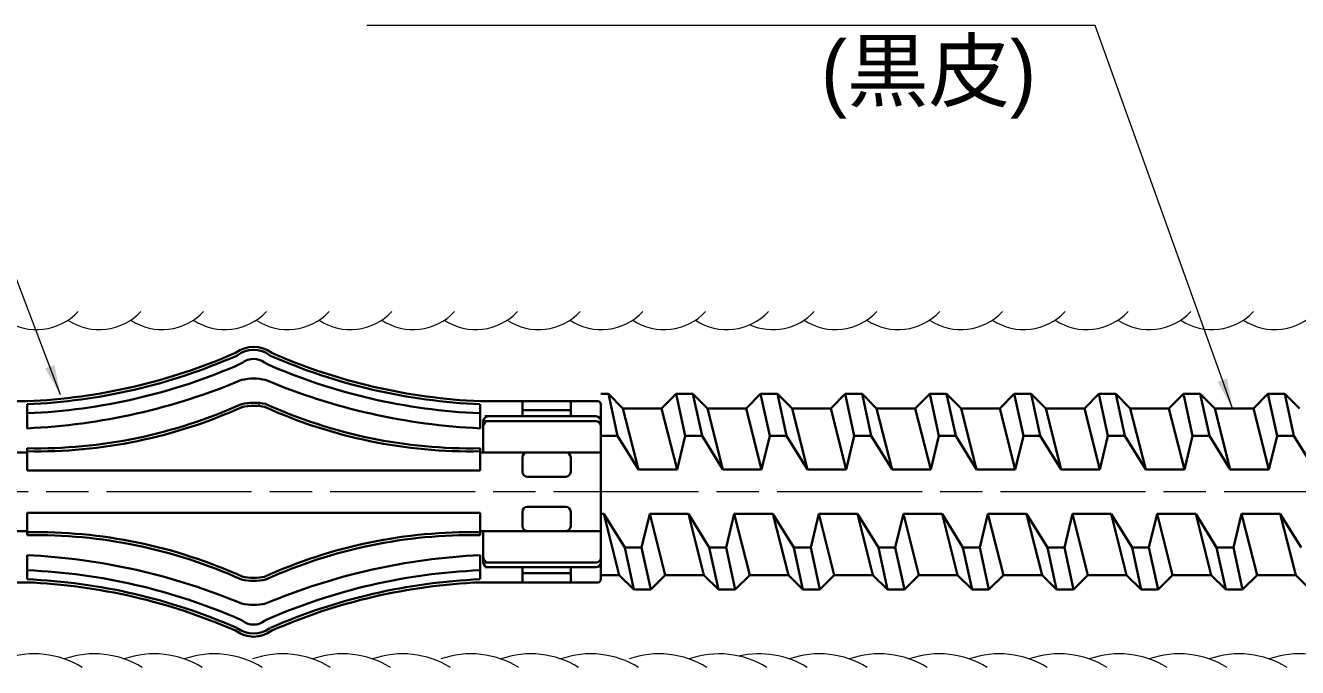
# Model space of a CAD drawing. Units: millimetres at full size, sheet at 1:2; details may follow other scales. Extents: x 212 to 1894, y 2197 to 3385.
# Drawn here: x 1141.7 to 1352.3, y 3028.7 to 3135.1 of the extents above; entities that cross this region are included whole.
import ezdxf
from ezdxf.enums import TextEntityAlignment as Align

# ---------------------------------------------------------------- set-up
doc = ezdxf.new("R2010")
doc.units = ezdxf.units.MM
doc.header["$LTSCALE"] = 2
doc.linetypes.add('CHAIN', pattern=[18.5, 12, -1.5, 3.5, -1.5])
for name, color, linetype, lineweight in [('1 外形線', 7, 'Continuous', 35), ('2 細い実線', 3, 'Continuous', 20), ('4 中心線', 1, 'CHAIN', 18), ('6寸法線', 4, 'Continuous', 13)]:
    doc.layers.add(name, color=color, linetype=linetype, lineweight=lineweight)
doc.styles.add('ＭＳ Ｐゴシック', font='')
doc.styles.get('ＭＳ Ｐゴシック').set_extended_font_data('MS PGothic')

# ---------------------------------------------------------------- blocks, each defined once
blk = doc.blocks.new('filled_arrow')
at = {"color": 0, "linetype": 'Continuous', "lineweight": -2}
blk.add_solid([(7.5, 1.25), (0, 0), (7.5, -1.25)], dxfattribs=at)

msp = doc.modelspace()

# ---------------------------------------------------------------- linework, layer by layer
at = {"layer": '1 外形線'}
for p, q in [((1176.778, 3080.46), (1176.679, 3080.402)), ((1182.277, 3080.402), (1182.178, 3080.46)), ((1177.678, 3079.26), (1177.282, 3079.029)), ((1181.674, 3079.029), (1181.278, 3079.26)), ((1236.978, 3074.06), (1238.228, 3074.06)), ((1238.228, 3074.06), (1239.729, 3067.11)), ((1238.228, 3074.06), (1240.628, 3071.66)), ((1249.428, 3074.06), (1247.028, 3071.66)), ((1249.428, 3074.06), (1250.929, 3067.11)), ((1249.428, 3074.06), (1252.228, 3074.06)), ((1252.228, 3074.06), (1253.729, 3067.11)), ((1252.228, 3074.06), (1254.628, 3071.66)), ((1263.428, 3074.06), (1261.028, 3071.66)), ((1263.428, 3074.06), (1264.929, 3067.11)), ((1263.428, 3074.06), (1266.228, 3074.06)), ((1266.228, 3074.06), (1267.729, 3067.11)), ((1266.228, 3074.06), (1268.628, 3071.66)), ((1277.428, 3074.06), (1275.028, 3071.66)), ((1277.428, 3074.06), (1278.929, 3067.11)), ((1277.428, 3074.06), (1280.228, 3074.06)), ((1280.228, 3074.06), (1281.729, 3067.11)), ((1280.228, 3074.06), (1282.628, 3071.66)), ((1291.428, 3074.06), (1289.028, 3071.66)), ((1291.428, 3074.06), (1292.929, 3067.11)), ((1291.428, 3074.06), (1294.228, 3074.06)), ((1294.228, 3074.06), (1295.729, 3067.11)), ((1294.228, 3074.06), (1296.628, 3071.66)), ((1305.428, 3074.06), (1303.028, 3071.66)), ((1305.428, 3074.06), (1306.929, 3067.11)), ((1305.428, 3074.06), (1308.228, 3074.06)), ((1308.228, 3074.06), (1309.729, 3067.11)), ((1308.228, 3074.06), (1310.628, 3071.66)), ((1319.428, 3074.06), (1317.028, 3071.66)), ((1319.428, 3074.06), (1320.929, 3067.11)), ((1319.428, 3074.06), (1322.228, 3074.06)), ((1322.228, 3074.06), (1323.729, 3067.11)), ((1322.228, 3074.06), (1324.628, 3071.66)), ((1333.428, 3074.06), (1331.028, 3071.66)), ((1333.428, 3074.06), (1334.929, 3067.11)), ((1333.428, 3074.06), (1336.228, 3074.06)), ((1336.228, 3074.06), (1337.729, 3067.11)), ((1336.228, 3074.06), (1338.628, 3071.66)), ((1347.428, 3074.06), (1345.028, 3071.66)), ((1347.428, 3074.06), (1350.228, 3074.06)), ((1347.428, 3074.06), (1348.929, 3067.11)), ((1350.228, 3074.06), (1352.628, 3071.66)), ((1350.228, 3074.06), (1351.729, 3067.11)), ((1141.978, 3072.86), (1122.478, 3072.86)), ((1141.978, 3072.36), (1141.978, 3068.368)), ((1141.978, 3072.36), (1141.978, 3069.56)), ((1216.978, 3072.86), (1236.478, 3072.86)), ((1216.978, 3072.36), (1216.978, 3068.368)), ((1223.978, 3072.86), (1223.978, 3070.36)), ((1223.978, 3071.36), (1231.978, 3071.36)), ((1231.978, 3072.86), (1231.978, 3070.36)), ((1236.978, 3072.36), (1236.978, 3043.36)), ((1240.628, 3071.66), (1243.194, 3061.541)), ((1240.628, 3071.66), (1247.028, 3071.66)), ((1247.028, 3071.66), (1249.594, 3061.541)), ((1254.628, 3071.66), (1257.194, 3061.541)), ((1254.628, 3071.66), (1261.028, 3071.66)), ((1261.028, 3071.66), (1263.594, 3061.541)), ((1268.628, 3071.66), (1271.194, 3061.541)), ((1268.628, 3071.66), (1275.028, 3071.66)), ((1275.028, 3071.66), (1277.594, 3061.541)), ((1282.628, 3071.66), (1285.194, 3061.541)), ((1282.628, 3071.66), (1289.028, 3071.66)), ((1289.028, 3071.66), (1291.594, 3061.541)), ((1296.628, 3071.66), (1299.194, 3061.541)), ((1296.628, 3071.66), (1303.028, 3071.66)), ((1303.028, 3071.66), (1305.594, 3061.541)), ((1310.628, 3071.66), (1313.194, 3061.541)), ((1310.628, 3071.66), (1317.028, 3071.66)), ((1317.028, 3071.66), (1319.594, 3061.541)), ((1324.628, 3071.66), (1327.194, 3061.541)), ((1324.628, 3071.66), (1331.028, 3071.66)), ((1331.028, 3071.66), (1333.594, 3061.541)), ((1338.628, 3071.66), (1341.194, 3061.541)), ((1338.628, 3071.66), (1345.028, 3071.66)), ((1345.028, 3071.66), (1347.594, 3061.541)), ((1142.062, 3070.862), (1141.978, 3070.858)), ((1141.978, 3069.56), (1141.978, 3068.368)), ((1217.516, 3069.56), (1217.516, 3064.36)), ((1217.778, 3070.36), (1236.178, 3070.36)), ((1217.778, 3069.56), (1236.178, 3069.56)), ((1236.978, 3067.11), (1239.729, 3067.11)), ((1239.729, 3067.11), (1243.194, 3061.541)), ((1250.929, 3067.11), (1249.594, 3061.541)), ((1250.929, 3067.11), (1253.729, 3067.11)), ((1253.729, 3067.11), (1257.194, 3061.541)), ((1264.929, 3067.11), (1263.594, 3061.541)), ((1264.929, 3067.11), (1267.729, 3067.11)), ((1267.729, 3067.11), (1271.194, 3061.541)), ((1278.929, 3067.11), (1277.594, 3061.541)), ((1278.929, 3067.11), (1281.729, 3067.11)), ((1281.729, 3067.11), (1285.194, 3061.541)), ((1292.929, 3067.11), (1291.594, 3061.541)), ((1292.929, 3067.11), (1295.729, 3067.11)), ((1295.729, 3067.11), (1299.194, 3061.541)), ((1306.929, 3067.11), (1305.594, 3061.541)), ((1306.929, 3067.11), (1309.729, 3067.11)), ((1309.729, 3067.11), (1313.194, 3061.541)), ((1320.929, 3067.11), (1319.594, 3061.541)), ((1320.929, 3067.11), (1323.729, 3067.11)), ((1323.729, 3067.11), (1327.194, 3061.541)), ((1334.929, 3067.11), (1333.594, 3061.541)), ((1334.929, 3067.11), (1337.729, 3067.11)), ((1337.729, 3067.11), (1341.194, 3061.541)), ((1348.929, 3067.11), (1347.594, 3061.541)), ((1348.929, 3067.11), (1351.729, 3067.11)), ((1351.729, 3067.11), (1355.194, 3061.541)), ((1141.978, 3065.06), (1141.978, 3064.36)), ((1216.978, 3065.06), (1216.978, 3064.36)), ((1141.978, 3064.36), (1121.978, 3064.36)), ((1141.978, 3064.36), (1141.978, 3061.36)), ((1216.978, 3064.36), (1236.978, 3064.36)), ((1216.978, 3064.36), (1216.978, 3061.36)), ((1223.978, 3063.56), (1223.978, 3061.16)), ((1224.778, 3064.36), (1231.178, 3064.36)), ((1231.978, 3063.56), (1231.978, 3061.16)), ((1141.978, 3061.36), (1216.978, 3061.36)), ((1243.194, 3061.541), (1249.594, 3061.541)), ((1257.194, 3061.541), (1263.594, 3061.541)), ((1271.194, 3061.541), (1277.594, 3061.541)), ((1285.194, 3061.541), (1291.594, 3061.541)), ((1299.194, 3061.541), (1305.594, 3061.541)), ((1313.194, 3061.541), (1319.594, 3061.541)), ((1327.194, 3061.541), (1333.594, 3061.541)), ((1341.194, 3061.541), (1347.594, 3061.541)), ((1224.778, 3060.36), (1231.178, 3060.36)), ((1141.978, 3054.36), (1216.978, 3054.36)), ((1141.978, 3054.36), (1141.978, 3050.66)), ((1216.978, 3054.36), (1216.978, 3050.66)), ((1223.978, 3052.16), (1223.978, 3054.56)), ((1224.778, 3055.36), (1231.178, 3055.36)), ((1231.978, 3052.16), (1231.978, 3054.56)), ((1236.978, 3054.179), (1237.461, 3054.179)), ((1240.926, 3048.611), (1237.461, 3054.179)), ((1237.461, 3054.179), (1240.028, 3044.06)), ((1243.726, 3048.611), (1245.061, 3054.179)), ((1245.061, 3054.179), (1247.628, 3044.06)), ((1245.061, 3054.179), (1251.461, 3054.179)), ((1254.926, 3048.611), (1251.461, 3054.179)), ((1251.461, 3054.179), (1254.028, 3044.06)), ((1257.726, 3048.611), (1259.061, 3054.179)), ((1259.061, 3054.179), (1261.628, 3044.06)), ((1259.061, 3054.179), (1265.461, 3054.179)), ((1268.926, 3048.611), (1265.461, 3054.179)), ((1265.461, 3054.179), (1268.028, 3044.06)), ((1271.726, 3048.611), (1273.061, 3054.179)), ((1273.061, 3054.179), (1275.628, 3044.06)), ((1273.061, 3054.179), (1279.461, 3054.179)), ((1282.926, 3048.611), (1279.461, 3054.179)), ((1279.461, 3054.179), (1282.028, 3044.06)), ((1285.726, 3048.611), (1287.061, 3054.179)), ((1287.061, 3054.179), (1289.628, 3044.06)), ((1287.061, 3054.179), (1293.461, 3054.179)), ((1296.926, 3048.611), (1293.461, 3054.179)), ((1293.461, 3054.179), (1296.028, 3044.06)), ((1299.726, 3048.611), (1301.061, 3054.179)), ((1301.061, 3054.179), (1303.628, 3044.06)), ((1301.061, 3054.179), (1307.461, 3054.179)), ((1307.461, 3054.179), (1310.028, 3044.06)), ((1310.926, 3048.611), (1307.461, 3054.179)), ((1313.726, 3048.611), (1315.061, 3054.179)), ((1315.061, 3054.179), (1317.628, 3044.06)), ((1315.061, 3054.179), (1321.461, 3054.179)), ((1324.926, 3048.611), (1321.461, 3054.179)), ((1321.461, 3054.179), (1324.028, 3044.06)), ((1327.726, 3048.611), (1329.061, 3054.179)), ((1329.061, 3054.179), (1331.628, 3044.06)), ((1329.061, 3054.179), (1335.461, 3054.179)), ((1338.926, 3048.611), (1335.461, 3054.179)), ((1335.461, 3054.179), (1338.028, 3044.06)), ((1341.726, 3048.611), (1343.061, 3054.179)), ((1343.061, 3054.179), (1345.628, 3044.06)), ((1343.061, 3054.179), (1349.461, 3054.179)), ((1352.926, 3048.611), (1349.461, 3054.179)), ((1349.461, 3054.179), (1352.028, 3044.06)), ((1141.978, 3051.36), (1121.978, 3051.36)), ((1216.978, 3051.36), (1236.978, 3051.36)), ((1217.516, 3046.16), (1217.516, 3051.36)), ((1224.778, 3051.36), (1231.178, 3051.36)), ((1240.926, 3048.611), (1243.726, 3048.611)), ((1240.926, 3048.611), (1242.428, 3041.66)), ((1243.726, 3048.611), (1245.228, 3041.66)), ((1254.926, 3048.611), (1257.726, 3048.611)), ((1254.926, 3048.611), (1256.428, 3041.66)), ((1257.726, 3048.611), (1259.228, 3041.66)), ((1268.926, 3048.611), (1271.726, 3048.611)), ((1268.926, 3048.611), (1270.428, 3041.66)), ((1271.726, 3048.611), (1273.228, 3041.66)), ((1282.926, 3048.611), (1285.726, 3048.611)), ((1282.926, 3048.611), (1284.428, 3041.66)), ((1285.726, 3048.611), (1287.228, 3041.66)), ((1296.926, 3048.611), (1299.726, 3048.611)), ((1296.926, 3048.611), (1298.428, 3041.66)), ((1299.726, 3048.611), (1301.228, 3041.66)), ((1310.926, 3048.611), (1312.428, 3041.66)), ((1310.926, 3048.611), (1313.726, 3048.611)), ((1313.726, 3048.611), (1315.228, 3041.66)), ((1324.926, 3048.611), (1327.726, 3048.611)), ((1324.926, 3048.611), (1326.428, 3041.66)), ((1327.726, 3048.611), (1329.228, 3041.66)), ((1338.926, 3048.611), (1341.726, 3048.611)), ((1338.926, 3048.611), (1340.428, 3041.66)), ((1341.726, 3048.611), (1343.228, 3041.66)), ((1141.978, 3047.352), (1141.978, 3043.36)), ((1216.978, 3047.352), (1216.978, 3043.36)), ((1217.778, 3046.16), (1236.178, 3046.16)), ((1217.778, 3045.36), (1236.178, 3045.36)), ((1223.978, 3045.36), (1223.978, 3042.86)), ((1223.978, 3044.36), (1231.978, 3044.36)), ((1231.978, 3045.36), (1231.978, 3042.86)), ((1236.978, 3044.06), (1240.028, 3044.06)), ((1242.428, 3041.66), (1240.028, 3044.06)), ((1245.228, 3041.66), (1247.628, 3044.06)), ((1247.628, 3044.06), (1254.028, 3044.06)), ((1256.428, 3041.66), (1254.028, 3044.06)), ((1259.228, 3041.66), (1261.628, 3044.06)), ((1261.628, 3044.06), (1268.028, 3044.06)), ((1270.428, 3041.66), (1268.028, 3044.06)), ((1273.228, 3041.66), (1275.628, 3044.06)), ((1275.628, 3044.06), (1282.028, 3044.06)), ((1284.428, 3041.66), (1282.028, 3044.06)), ((1287.228, 3041.66), (1289.628, 3044.06)), ((1289.628, 3044.06), (1296.028, 3044.06)), ((1298.428, 3041.66), (1296.028, 3044.06)), ((1301.228, 3041.66), (1303.628, 3044.06)), ((1303.628, 3044.06), (1310.028, 3044.06)), ((1312.428, 3041.66), (1310.028, 3044.06)), ((1315.228, 3041.66), (1317.628, 3044.06)), ((1317.628, 3044.06), (1324.028, 3044.06)), ((1326.428, 3041.66), (1324.028, 3044.06)), ((1329.228, 3041.66), (1331.628, 3044.06)), ((1331.628, 3044.06), (1338.028, 3044.06)), ((1340.428, 3041.66), (1338.028, 3044.06)), ((1343.228, 3041.66), (1345.628, 3044.06)), ((1345.628, 3044.06), (1352.028, 3044.06)), ((1354.428, 3041.66), (1352.028, 3044.06)), ((1141.978, 3042.86), (1122.478, 3042.86)), ((1216.978, 3042.86), (1236.478, 3042.86)), ((1242.428, 3041.66), (1245.228, 3041.66)), ((1256.428, 3041.66), (1259.228, 3041.66)), ((1270.428, 3041.66), (1273.228, 3041.66)), ((1284.428, 3041.66), (1287.228, 3041.66)), ((1298.428, 3041.66), (1301.228, 3041.66)), ((1312.428, 3041.66), (1315.228, 3041.66)), ((1326.428, 3041.66), (1329.228, 3041.66)), ((1340.428, 3041.66), (1343.228, 3041.66)), ((1177.678, 3036.46), (1177.282, 3036.691)), ((1181.674, 3036.691), (1181.278, 3036.46))]:
    msp.add_line(p, q, dxfattribs=at)
for centre, radius, start, end in [((1179.478, 3076.86), 5, 53.1301, 126.8699), ((1179.478, 3076.86), 5, 53.1301, 126.8699), ((1137.935, 3168.687), 95.912, 272.416, 293.6945), ((1137.935, 3168.687), 96.412, 272.416, 293.6945), ((1179.478, 3076.86), 4.5, 53.1301, 126.8699), ((1179.478, 3076.86), 4.5, 53.1301, 126.8699), ((1179.478, 3076.86), 3, 53.1301, 126.8699), ((1179.478, 3076.86), 3, 53.1301, 126.8699), ((1221.021, 3168.687), 96.412, 246.3055, 267.584), ((1221.021, 3168.687), 95.912, 246.3055, 267.584), ((1137.935, 3168.687), 97.912, 272.416, 293.6945), ((1221.021, 3168.687), 97.912, 246.3055, 267.584), ((1137.218, 3172.078), 103.82, 272.62782, 292.81684), ((1179.478, 3067.86), 8.754, 76.79325, 103.20675), ((1221.738, 3172.078), 103.82, 247.18316, 267.37218), ((1143.481, 3147.36), 82.813, 268.95342, 294.39429), ((1143.481, 3147.36), 82.313, 268.95342, 294.39429), ((1179.526, 3062.938), 9.676, 78.35898, 102.2162), ((1179.526, 3062.938), 9.176, 78.35898, 102.2162), ((1179.478, 3067.86), 4.754, 76.79325, 103.20675), ((1215.475, 3147.36), 82.813, 245.60571, 271.04658), ((1215.475, 3147.36), 82.313, 245.60571, 271.04658), ((1236.478, 3072.36), 0.5, 0, 90), ((1218.316, 3069.56), 0.8, 90, 180), ((1218.316, 3068.76), 0.8, 90, 180), ((1236.178, 3069.56), 0.8, 0, 90), ((1236.178, 3068.76), 0.8, 0, 90), ((1224.778, 3063.56), 0.8, 90, 180), ((1231.178, 3063.56), 0.8, 0, 90), ((1224.778, 3061.16), 0.8, 180, 270), ((1231.178, 3061.16), 0.8, 270, 0), ((1224.778, 3054.56), 0.8, 90, 180), ((1231.178, 3054.56), 0.8, 0, 90), ((1224.778, 3052.16), 0.8, 180, 270), ((1231.178, 3052.16), 0.8, 270, 0), ((1143.481, 2968.36), 82.813, 65.60571, 91.04658), ((1143.481, 2968.36), 82.313, 65.60571, 91.04658), ((1215.475, 2968.36), 82.813, 88.95342, 114.39429), ((1215.475, 2968.36), 82.313, 88.95342, 114.39429), ((1137.218, 2943.642), 103.82, 67.18316, 87.37218), ((1221.738, 2943.642), 103.82, 92.62782, 112.81684), ((1218.316, 3046.96), 0.8, 180, 270), ((1218.316, 3046.16), 0.8, 180, 270), ((1236.178, 3046.96), 0.8, 270, 0), ((1236.178, 3046.16), 0.8, 270, 0), ((1137.935, 2947.033), 97.912, 66.3055, 87.584), ((1179.526, 3052.782), 9.176, 257.7838, 281.64102), ((1221.021, 2947.033), 97.912, 92.416, 113.6945), ((1137.935, 2947.033), 95.912, 66.3055, 87.584), ((1137.935, 2947.033), 96.412, 66.3055, 87.584), ((1179.526, 3052.782), 9.676, 257.7838, 281.64102), ((1221.021, 2947.033), 96.412, 92.416, 113.6945), ((1221.021, 2947.033), 95.912, 92.416, 113.6945), ((1236.478, 3043.36), 0.5, 270, 0), ((1179.478, 3047.86), 8.754, 256.79325, 283.20675), ((1179.478, 3038.86), 4.5, 233.1301, 306.8699), ((1179.478, 3038.86), 3, 233.1301, 306.8699), ((1179.478, 3038.86), 5, 233.1301, 306.8699)]:
    msp.add_arc(centre, radius, start, end, dxfattribs=at)
at = {"layer": '2 細い実線'}
for centre, radius, start, end in [((1143.555, 3094.087), 9.363, 236.29836, 317.16495), ((1153.945, 3094.087), 9.363, 236.29836, 317.16495), ((1164.335, 3094.086), 9.363, 236.29836, 317.16495), ((1174.725, 3094.086), 9.363, 236.29836, 317.16495), ((1185.115, 3094.085), 9.363, 236.29836, 317.16495), ((1195.505, 3094.085), 9.363, 236.29836, 317.16495), ((1205.895, 3094.085), 9.363, 236.29836, 317.16495), ((1216.285, 3094.084), 9.363, 236.29836, 317.16495), ((1226.675, 3094.084), 9.363, 236.29836, 317.16495), ((1237.065, 3094.083), 9.363, 236.29836, 317.16495), ((1247.455, 3094.083), 9.363, 236.29836, 317.16495), ((1257.845, 3094.083), 9.363, 236.29836, 317.16495), ((1265.44, 3094.089), 9.363, 246.12528, 317.16495), ((1275.83, 3094.089), 9.363, 236.29836, 317.16495), ((1286.22, 3094.089), 9.363, 236.29836, 317.16495), ((1296.61, 3094.088), 9.363, 236.29836, 317.16495), ((1307, 3094.088), 9.363, 236.29836, 317.16495), ((1317.39, 3094.088), 9.363, 236.29836, 317.16495), ((1327.781, 3094.087), 9.363, 236.29836, 317.16495), ((1338.171, 3094.087), 9.363, 236.29836, 317.16495), ((1348.561, 3094.087), 9.363, 236.29836, 317.16495), ((1143.177, 3016.069), 14.948, 58.00506, 109.39786), ((1153.108, 3016.07), 14.948, 58.00506, 109.39786), ((1163.038, 3016.069), 14.948, 58.00506, 109.39786), ((1172.967, 3016.069), 14.948, 58.00506, 109.39786), ((1184.278, 3016.068), 14.948, 58.00506, 109.39786), ((1194.208, 3016.068), 14.948, 58.00506, 109.39786), ((1204.137, 3016.067), 14.948, 58.00506, 109.39786), ((1215.448, 3016.067), 14.948, 58.00506, 109.39786), ((1225.378, 3016.066), 14.948, 58.00506, 109.39786), ((1235.307, 3016.066), 14.948, 58.00506, 109.39786), ((1246.618, 3016.066), 14.948, 58.00506, 109.39786), ((1256.548, 3016.065), 14.948, 58.00506, 109.39786), ((1263.222, 3016.072), 14.948, 58.00506, 102.95558), ((1273.152, 3016.071), 14.948, 58.00506, 109.39786), ((1283.082, 3016.071), 14.948, 58.00506, 109.39786), ((1293.012, 3016.07), 14.948, 58.00506, 109.39786), ((1302.942, 3016.069), 14.948, 58.00506, 109.39786), ((1312.872, 3016.069), 14.948, 58.00506, 109.39786), ((1322.802, 3016.068), 14.948, 58.00506, 109.39786), ((1332.732, 3016.068), 14.948, 58.00506, 109.39786), ((1342.661, 3016.067), 14.948, 58.00506, 109.39786), ((1352.591, 3016.066), 14.948, 58.00506, 109.39786)]:
    msp.add_arc(centre, radius, start, end, dxfattribs=at)
at = {"layer": '4 中心線'}
msp.add_line((1660.15, 3057.86), (418.746, 3057.86), dxfattribs=at)
at = {"layer": '6寸法線'}
for points in [[(1341.563, 3071.628), (1339.877, 3076.335), (1318.83, 3135.104), (1198.249, 3135.104)], [(1147.512, 3073.898), (1145.735, 3078.571), (1125.327, 3132.237), (976.916, 3132.237)]]:
    msp.add_lwpolyline(points, dxfattribs=at)

# ---------------------------------------------------------------- block references
at = {"layer": '6寸法線', "xscale": 0.667, "yscale": 0.667}
for p, rotation in [((1147.512, 3073.898), 110.8), ((1341.563, 3071.628), 109.7)]:
    msp.add_blockref('filled_arrow', p, dxfattribs=dict(at, rotation=rotation))

# ---------------------------------------------------------------- texts
at = {"layer": '6寸法線', "color": 7, "style": 'ＭＳ Ｐゴシック'}
msp.add_text('(黒皮)', height=9.897, dxfattribs=at).set_placement((1273.42, 3119.684), align=Align.BOTTOM_LEFT)

doc.saveas('drawing.dxf')
